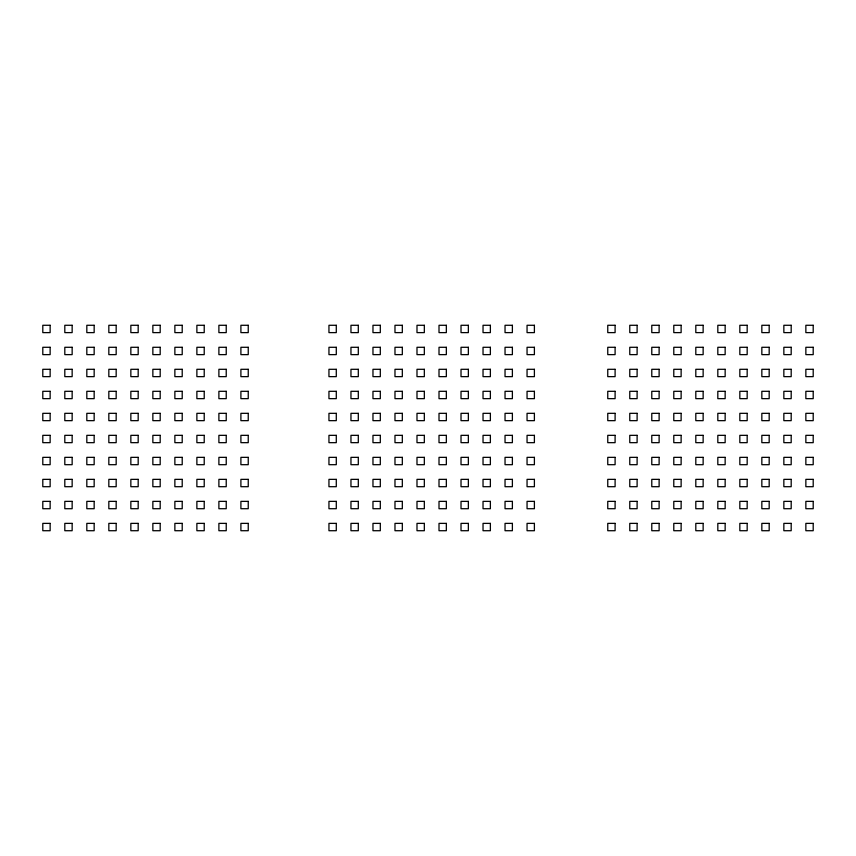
<?xml version="1.0" encoding="UTF-8"?>
<svg xmlns="http://www.w3.org/2000/svg" width="856" height="856" viewBox="0 0 856 856"><rect width="100%" height="100%" fill="white"/><g stroke="black" fill="none" stroke-linecap="round" stroke-linejoin="round"><path stroke-width="1.28" d="M50.14 325.28L42.8 325.28L42.8 332.62L50.14 332.62L50.14 325.28M72.15 325.28L64.81 325.28L64.81 332.62L72.15 332.62L72.15 325.28M94.16 325.28L86.82 325.28L86.82 332.62L94.16 332.62L94.16 325.28M116.17 325.28L108.83 325.28L108.83 332.62L116.17 332.62L116.17 325.28M138.18 325.28L130.85 325.28L130.85 332.62L138.18 332.62L138.18 325.28M160.19 325.28L152.86 325.28L152.86 332.62L160.19 332.62L160.19 325.28M182.21 325.28L174.87 325.28L174.87 332.62L182.21 332.62L182.21 325.28M204.22 325.28L196.88 325.28L196.88 332.62L204.22 332.62L204.22 325.28M226.23 325.28L218.89 325.28L218.89 332.62L226.23 332.62L226.23 325.28M248.24 325.28L240.9 325.28L240.9 332.62L248.24 332.62L248.24 325.28M336.29 325.28L328.95 325.28L328.95 332.62L336.29 332.62L336.29 325.28M358.3 325.28L350.96 325.28L350.96 332.62L358.3 332.62L358.3 325.28M380.31 325.28L372.97 325.28L372.97 332.62L380.31 332.62L380.31 325.28M402.32 325.28L394.98 325.28L394.98 332.62L402.32 332.62L402.32 325.28M424.33 325.28L416.99 325.28L416.99 332.62L424.33 332.62L424.33 325.28M446.34 325.28L439.01 325.28L439.01 332.62L446.34 332.62L446.34 325.28M468.35 325.28L461.02 325.28L461.02 332.62L468.35 332.62L468.35 325.28M490.37 325.28L483.03 325.28L483.03 332.62L490.37 332.62L490.37 325.28M512.38 325.28L505.04 325.28L505.04 332.62L512.38 332.62L512.38 325.28M534.39 325.28L527.05 325.28L527.05 332.62L534.39 332.62L534.39 325.28M615.1 325.28L607.76 325.28L607.76 332.62L615.1 332.62L615.1 325.28M637.11 325.28L629.77 325.28L629.77 332.62L637.11 332.62L637.11 325.28M659.12 325.28L651.78 325.28L651.78 332.62L659.12 332.62L659.12 325.28M681.13 325.28L673.79 325.28L673.79 332.62L681.13 332.62L681.13 325.28M703.14 325.28L695.81 325.28L695.81 332.62L703.14 332.62L703.14 325.28M725.15 325.28L717.82 325.28L717.82 332.62L725.15 332.62L725.15 325.28M747.17 325.28L739.83 325.28L739.83 332.62L747.17 332.62L747.17 325.28M769.18 325.28L761.84 325.28L761.84 332.62L769.18 332.62L769.18 325.28M791.19 325.28L783.85 325.28L783.85 332.62L791.19 332.62L791.19 325.28M813.2 325.28L805.86 325.28L805.86 332.62L813.2 332.62L813.2 325.28M50.14 347.29L42.8 347.29L42.8 354.63L50.14 354.63L50.14 347.29M72.15 347.29L64.81 347.29L64.81 354.63L72.15 354.63L72.15 347.29M94.16 347.29L86.82 347.29L86.82 354.63L94.16 354.63L94.16 347.29M116.17 347.29L108.83 347.29L108.83 354.63L116.17 354.63L116.17 347.29M138.18 347.29L130.85 347.29L130.85 354.63L138.18 354.63L138.18 347.29M160.19 347.29L152.86 347.29L152.86 354.63L160.19 354.63L160.19 347.29M182.21 347.29L174.87 347.29L174.87 354.63L182.21 354.63L182.21 347.29M204.22 347.29L196.88 347.29L196.88 354.63L204.22 354.63L204.22 347.29M226.23 347.29L218.89 347.29L218.89 354.63L226.23 354.63L226.23 347.29M248.24 347.29L240.9 347.29L240.9 354.63L248.24 354.63L248.24 347.29M336.29 347.29L328.95 347.29L328.95 354.63L336.29 354.63L336.29 347.29M358.3 347.29L350.96 347.29L350.96 354.63L358.3 354.63L358.3 347.29M380.31 347.29L372.97 347.29L372.97 354.63L380.31 354.63L380.31 347.29M402.32 347.29L394.98 347.29L394.98 354.63L402.32 354.63L402.32 347.29M424.33 347.29L416.99 347.29L416.99 354.63L424.33 354.63L424.33 347.29M446.34 347.29L439.01 347.29L439.01 354.63L446.34 354.63L446.34 347.29M468.35 347.29L461.02 347.29L461.02 354.63L468.35 354.63L468.35 347.29M490.37 347.29L483.03 347.29L483.03 354.63L490.37 354.63L490.37 347.29M512.38 347.29L505.04 347.29L505.04 354.63L512.38 354.63L512.38 347.29M534.39 347.29L527.05 347.29L527.05 354.63L534.39 354.63L534.39 347.29M615.1 347.29L607.76 347.29L607.76 354.63L615.1 354.63L615.1 347.29M637.11 347.29L629.77 347.29L629.77 354.63L637.11 354.63L637.11 347.29M659.12 347.29L651.78 347.29L651.78 354.63L659.12 354.63L659.12 347.29M681.13 347.29L673.79 347.29L673.79 354.63L681.13 354.63L681.13 347.29M703.14 347.29L695.81 347.29L695.81 354.63L703.14 354.63L703.14 347.29M725.15 347.29L717.82 347.29L717.82 354.63L725.15 354.63L725.15 347.29M747.17 347.29L739.83 347.29L739.83 354.63L747.17 354.63L747.17 347.29M769.18 347.29L761.84 347.29L761.84 354.63L769.18 354.63L769.18 347.29M791.19 347.29L783.85 347.29L783.85 354.63L791.19 354.63L791.19 347.29M813.2 347.29L805.86 347.29L805.86 354.63L813.2 354.63L813.2 347.29M50.14 369.3L42.8 369.3L42.8 376.64L50.14 376.64L50.14 369.3M72.15 369.3L64.81 369.3L64.81 376.64L72.15 376.64L72.15 369.3M94.16 369.3L86.82 369.3L86.82 376.64L94.16 376.64L94.16 369.3M116.17 369.3L108.83 369.3L108.83 376.64L116.17 376.64L116.17 369.3M138.18 369.3L130.85 369.3L130.85 376.64L138.18 376.64L138.18 369.3M160.19 369.3L152.86 369.3L152.86 376.64L160.19 376.64L160.19 369.3M182.21 369.3L174.87 369.3L174.87 376.64L182.21 376.64L182.21 369.3M204.22 369.3L196.88 369.3L196.88 376.64L204.22 376.64L204.22 369.3M226.23 369.3L218.89 369.3L218.89 376.64L226.23 376.64L226.23 369.3M248.24 369.3L240.9 369.3L240.9 376.64L248.24 376.64L248.24 369.3M336.29 369.3L328.95 369.3L328.95 376.64L336.29 376.64L336.29 369.3M358.3 369.3L350.96 369.3L350.96 376.64L358.3 376.64L358.3 369.3M380.31 369.3L372.97 369.3L372.97 376.64L380.31 376.64L380.31 369.3M402.32 369.3L394.98 369.3L394.98 376.64L402.32 376.64L402.32 369.3M424.33 369.3L416.99 369.3L416.99 376.64L424.33 376.64L424.33 369.3M446.34 369.3L439.01 369.3L439.01 376.64L446.34 376.64L446.34 369.3M468.35 369.3L461.02 369.3L461.02 376.64L468.35 376.64L468.35 369.3M490.37 369.3L483.03 369.3L483.03 376.64L490.37 376.64L490.37 369.3M512.38 369.3L505.04 369.3L505.04 376.64L512.38 376.64L512.38 369.3M534.39 369.3L527.05 369.3L527.05 376.64L534.39 376.64L534.39 369.3M615.1 369.3L607.76 369.3L607.76 376.64L615.1 376.64L615.1 369.3M637.11 369.3L629.77 369.3L629.77 376.64L637.11 376.64L637.11 369.3M659.12 369.3L651.78 369.3L651.78 376.64L659.12 376.64L659.12 369.3M681.13 369.3L673.79 369.3L673.79 376.64L681.13 376.64L681.13 369.3M703.14 369.3L695.81 369.3L695.81 376.64L703.14 376.64L703.14 369.3M725.15 369.3L717.82 369.3L717.82 376.64L725.15 376.64L725.15 369.3M747.17 369.3L739.83 369.3L739.83 376.64L747.17 376.64L747.17 369.3M769.18 369.3L761.84 369.3L761.84 376.64L769.18 376.64L769.18 369.3M791.19 369.3L783.85 369.3L783.85 376.64L791.19 376.64L791.19 369.3M813.2 369.3L805.86 369.3L805.86 376.64L813.2 376.64L813.2 369.3M50.14 391.31L42.8 391.31L42.8 398.65L50.14 398.65L50.14 391.31M72.15 391.31L64.81 391.31L64.81 398.65L72.15 398.65L72.15 391.31M94.16 391.31L86.82 391.31L86.82 398.65L94.16 398.65L94.16 391.31M116.17 391.31L108.83 391.31L108.83 398.65L116.17 398.65L116.17 391.31M138.18 391.31L130.85 391.31L130.85 398.65L138.18 398.65L138.18 391.31M160.19 391.31L152.86 391.31L152.86 398.65L160.19 398.65L160.19 391.31M182.21 391.31L174.87 391.31L174.87 398.65L182.21 398.65L182.21 391.31M204.22 391.31L196.88 391.31L196.88 398.65L204.22 398.65L204.22 391.31M226.23 391.31L218.89 391.31L218.89 398.65L226.23 398.65L226.23 391.31M248.24 391.31L240.9 391.31L240.9 398.65L248.24 398.65L248.24 391.31M336.29 391.31L328.95 391.31L328.95 398.65L336.29 398.65L336.29 391.31M358.3 391.31L350.96 391.31L350.96 398.65L358.3 398.65L358.3 391.31M380.31 391.31L372.97 391.31L372.97 398.65L380.31 398.65L380.31 391.31M402.32 391.31L394.98 391.31L394.98 398.65L402.32 398.65L402.32 391.31M424.33 391.31L416.99 391.31L416.99 398.65L424.33 398.65L424.33 391.31M446.34 391.31L439.01 391.31L439.01 398.65L446.34 398.65L446.34 391.31M468.35 391.31L461.02 391.31L461.02 398.65L468.35 398.65L468.35 391.31M490.37 391.31L483.03 391.31L483.03 398.65L490.37 398.65L490.37 391.31M512.38 391.31L505.04 391.31L505.04 398.65L512.38 398.65L512.38 391.31M534.39 391.31L527.05 391.31L527.05 398.65L534.39 398.65L534.39 391.31M615.1 391.31L607.76 391.31L607.76 398.65L615.1 398.65L615.1 391.31M637.11 391.31L629.77 391.31L629.77 398.65L637.11 398.65L637.11 391.31M659.12 391.31L651.78 391.31L651.78 398.65L659.12 398.65L659.12 391.31M681.13 391.31L673.79 391.31L673.79 398.65L681.13 398.65L681.13 391.31M703.14 391.31L695.81 391.31L695.81 398.65L703.14 398.65L703.14 391.31M725.15 391.31L717.82 391.31L717.82 398.65L725.15 398.65L725.15 391.31M747.17 391.31L739.83 391.31L739.83 398.65L747.17 398.65L747.17 391.31M769.18 391.31L761.84 391.31L761.84 398.65L769.18 398.65L769.18 391.31M791.19 391.31L783.85 391.31L783.85 398.65L791.19 398.65L791.19 391.31M813.2 391.31L805.86 391.31L805.86 398.65L813.2 398.65L813.2 391.31M50.14 413.33L42.8 413.33L42.8 420.66L50.14 420.66L50.14 413.33M72.15 413.33L64.81 413.33L64.81 420.66L72.15 420.66L72.15 413.33M94.16 413.33L86.82 413.33L86.82 420.66L94.16 420.66L94.16 413.33M116.17 413.33L108.83 413.33L108.83 420.66L116.17 420.66L116.17 413.33M138.18 413.33L130.85 413.33L130.85 420.66L138.18 420.66L138.18 413.33M160.19 413.33L152.86 413.33L152.86 420.66L160.19 420.66L160.19 413.33M182.21 413.33L174.87 413.33L174.87 420.66L182.21 420.66L182.21 413.33M204.22 413.33L196.88 413.33L196.88 420.66L204.22 420.66L204.22 413.33M226.23 413.33L218.89 413.33L218.89 420.66L226.23 420.66L226.23 413.33M248.24 413.33L240.9 413.33L240.9 420.66L248.24 420.66L248.24 413.33M336.29 413.33L328.95 413.33L328.95 420.66L336.29 420.66L336.29 413.33M358.3 413.33L350.96 413.33L350.96 420.66L358.3 420.66L358.3 413.33M380.31 413.33L372.97 413.33L372.97 420.66L380.31 420.66L380.31 413.33M402.32 413.33L394.98 413.33L394.98 420.66L402.32 420.66L402.32 413.33M424.33 413.33L416.99 413.33L416.99 420.66L424.33 420.66L424.33 413.33M446.34 413.33L439.01 413.33L439.01 420.66L446.34 420.66L446.34 413.33M468.35 413.33L461.02 413.33L461.02 420.66L468.35 420.66L468.35 413.33M490.37 413.33L483.03 413.33L483.03 420.66L490.37 420.66L490.37 413.33M512.38 413.33L505.04 413.33L505.04 420.66L512.38 420.66L512.38 413.33M534.39 413.33L527.05 413.33L527.05 420.66L534.39 420.66L534.39 413.33M615.1 413.33L607.76 413.33L607.76 420.66L615.1 420.66L615.1 413.33M637.11 413.33L629.77 413.33L629.77 420.66L637.11 420.66L637.11 413.33M659.12 413.33L651.78 413.33L651.78 420.66L659.12 420.66L659.12 413.33M681.13 413.33L673.79 413.33L673.79 420.66L681.13 420.66L681.13 413.33M703.14 413.33L695.81 413.33L695.81 420.66L703.14 420.66L703.14 413.33M725.15 413.33L717.82 413.33L717.82 420.66L725.15 420.66L725.15 413.33M747.17 413.33L739.83 413.33L739.83 420.66L747.17 420.66L747.17 413.33M769.18 413.33L761.84 413.33L761.84 420.66L769.18 420.66L769.18 413.33M791.19 413.33L783.85 413.33L783.85 420.66L791.19 420.66L791.19 413.33M813.2 413.33L805.86 413.33L805.86 420.66L813.2 420.66L813.2 413.33M50.14 435.34L42.8 435.34L42.8 442.67L50.14 442.67L50.14 435.34M72.15 435.34L64.81 435.34L64.81 442.67L72.15 442.67L72.15 435.34M94.16 435.34L86.82 435.34L86.82 442.67L94.16 442.67L94.16 435.34M116.17 435.34L108.83 435.34L108.83 442.67L116.17 442.67L116.17 435.34M138.18 435.34L130.85 435.34L130.85 442.67L138.18 442.67L138.18 435.34M160.19 435.34L152.86 435.34L152.86 442.67L160.19 442.67L160.19 435.34M182.21 435.34L174.87 435.34L174.87 442.67L182.21 442.67L182.21 435.34M204.22 435.34L196.88 435.34L196.88 442.67L204.22 442.67L204.22 435.34M226.23 435.34L218.89 435.34L218.89 442.67L226.23 442.67L226.23 435.34M248.24 435.34L240.9 435.34L240.9 442.67L248.24 442.67L248.24 435.34M336.29 435.34L328.95 435.34L328.95 442.67L336.29 442.67L336.29 435.34M358.3 435.34L350.96 435.34L350.96 442.67L358.3 442.67L358.3 435.34M380.31 435.34L372.97 435.34L372.97 442.67L380.31 442.67L380.31 435.34M402.32 435.34L394.98 435.34L394.98 442.67L402.32 442.67L402.32 435.34M424.33 435.34L416.99 435.34L416.99 442.67L424.33 442.67L424.33 435.34M446.34 435.34L439.01 435.34L439.01 442.67L446.34 442.67L446.34 435.34M468.35 435.34L461.02 435.34L461.02 442.67L468.35 442.67L468.35 435.34M490.37 435.34L483.03 435.34L483.03 442.67L490.37 442.67L490.37 435.34M512.38 435.34L505.04 435.34L505.04 442.67L512.38 442.67L512.38 435.34M534.39 435.34L527.05 435.34L527.05 442.67L534.39 442.67L534.39 435.34M615.1 435.34L607.76 435.34L607.76 442.67L615.1 442.67L615.1 435.34M637.11 435.34L629.77 435.34L629.77 442.67L637.11 442.67L637.11 435.34M659.12 435.34L651.78 435.34L651.78 442.67L659.12 442.67L659.12 435.34M681.13 435.34L673.79 435.34L673.79 442.67L681.13 442.67L681.13 435.34M703.14 435.34L695.81 435.34L695.81 442.67L703.14 442.67L703.14 435.34M725.15 435.34L717.82 435.34L717.82 442.67L725.15 442.67L725.15 435.34M747.17 435.34L739.83 435.34L739.83 442.67L747.17 442.67L747.17 435.34M769.18 435.34L761.84 435.34L761.84 442.67L769.18 442.67L769.18 435.34M791.19 435.34L783.85 435.34L783.85 442.67L791.19 442.67L791.19 435.34M813.2 435.34L805.86 435.34L805.86 442.67L813.2 442.67L813.2 435.34M50.14 457.35L42.8 457.35L42.8 464.69L50.14 464.69L50.14 457.35M72.15 457.35L64.81 457.35L64.81 464.69L72.15 464.69L72.15 457.35M94.16 457.35L86.82 457.35L86.82 464.69L94.16 464.69L94.16 457.35M116.17 457.35L108.83 457.35L108.83 464.69L116.17 464.69L116.17 457.35M138.18 457.35L130.85 457.35L130.85 464.69L138.18 464.69L138.18 457.35M160.19 457.35L152.86 457.35L152.86 464.69L160.19 464.69L160.19 457.35M182.21 457.35L174.87 457.35L174.87 464.69L182.21 464.69L182.21 457.35M204.22 457.35L196.88 457.35L196.88 464.69L204.22 464.69L204.22 457.35M226.23 457.35L218.89 457.35L218.89 464.69L226.23 464.69L226.23 457.35M248.24 457.35L240.9 457.35L240.9 464.69L248.24 464.69L248.24 457.35M336.29 457.35L328.95 457.35L328.95 464.69L336.29 464.69L336.29 457.35M358.3 457.35L350.96 457.35L350.96 464.69L358.3 464.69L358.3 457.35M380.31 457.35L372.97 457.35L372.97 464.69L380.31 464.69L380.31 457.35M402.32 457.35L394.98 457.35L394.98 464.69L402.32 464.69L402.32 457.35M424.33 457.35L416.99 457.35L416.99 464.69L424.33 464.69L424.33 457.35M446.34 457.35L439.01 457.35L439.01 464.69L446.34 464.69L446.34 457.35M468.35 457.35L461.02 457.35L461.02 464.69L468.35 464.69L468.35 457.35M490.37 457.35L483.03 457.35L483.03 464.69L490.37 464.69L490.37 457.35M512.38 457.35L505.04 457.35L505.04 464.69L512.38 464.69L512.38 457.35M534.39 457.35L527.05 457.35L527.05 464.69L534.39 464.69L534.39 457.35M615.1 457.35L607.76 457.35L607.76 464.69L615.1 464.69L615.1 457.35M637.11 457.35L629.77 457.35L629.77 464.69L637.11 464.69L637.11 457.35M659.12 457.35L651.78 457.35L651.78 464.69L659.12 464.69L659.12 457.35M681.13 457.35L673.79 457.35L673.79 464.69L681.13 464.69L681.13 457.35M703.14 457.35L695.81 457.35L695.81 464.69L703.14 464.69L703.14 457.35M725.15 457.35L717.82 457.35L717.82 464.69L725.15 464.69L725.15 457.35M747.17 457.35L739.83 457.35L739.83 464.69L747.17 464.69L747.17 457.35M769.18 457.35L761.84 457.35L761.84 464.69L769.18 464.69L769.18 457.35M791.19 457.35L783.85 457.35L783.85 464.69L791.19 464.69L791.19 457.35M813.2 457.35L805.86 457.35L805.86 464.69L813.2 464.69L813.2 457.35M50.14 479.36L42.8 479.36L42.8 486.7L50.14 486.7L50.14 479.36M72.15 479.36L64.81 479.36L64.81 486.7L72.15 486.7L72.15 479.36M94.16 479.36L86.82 479.36L86.82 486.7L94.16 486.7L94.16 479.36M116.17 479.36L108.83 479.36L108.83 486.7L116.17 486.7L116.17 479.36M138.18 479.36L130.85 479.36L130.85 486.7L138.18 486.7L138.18 479.36M160.19 479.36L152.86 479.36L152.86 486.7L160.19 486.7L160.19 479.36M182.21 479.36L174.87 479.36L174.87 486.7L182.21 486.7L182.21 479.36M204.22 479.36L196.88 479.36L196.88 486.7L204.22 486.7L204.22 479.36M226.23 479.36L218.89 479.36L218.89 486.7L226.23 486.7L226.23 479.36M248.24 479.36L240.9 479.36L240.9 486.7L248.24 486.7L248.24 479.36M336.29 479.36L328.95 479.36L328.95 486.7L336.29 486.7L336.29 479.36M358.3 479.36L350.96 479.36L350.96 486.7L358.3 486.7L358.3 479.36M380.31 479.36L372.97 479.36L372.97 486.7L380.31 486.7L380.31 479.36M402.32 479.36L394.98 479.36L394.98 486.7L402.32 486.7L402.32 479.36M424.33 479.36L416.99 479.36L416.99 486.7L424.33 486.7L424.33 479.36M446.34 479.36L439.01 479.36L439.01 486.7L446.34 486.7L446.34 479.36M468.35 479.36L461.02 479.36L461.02 486.7L468.35 486.7L468.35 479.36M490.37 479.36L483.03 479.36L483.03 486.7L490.37 486.7L490.37 479.36M512.38 479.36L505.04 479.36L505.04 486.7L512.38 486.7L512.38 479.36M534.39 479.36L527.05 479.36L527.05 486.7L534.39 486.7L534.39 479.36M615.1 479.36L607.76 479.36L607.76 486.7L615.1 486.7L615.1 479.36M637.11 479.36L629.77 479.36L629.77 486.7L637.11 486.7L637.11 479.36M659.12 479.36L651.78 479.36L651.78 486.7L659.12 486.7L659.12 479.36M681.13 479.36L673.79 479.36L673.79 486.7L681.13 486.7L681.13 479.36M703.14 479.36L695.81 479.36L695.81 486.7L703.14 486.7L703.14 479.36M725.15 479.36L717.82 479.36L717.82 486.7L725.15 486.7L725.15 479.36M747.17 479.36L739.83 479.36L739.83 486.7L747.17 486.7L747.17 479.36M769.18 479.36L761.84 479.36L761.84 486.7L769.18 486.7L769.18 479.36M791.19 479.36L783.85 479.36L783.85 486.7L791.19 486.7L791.19 479.36M813.2 479.36L805.86 479.36L805.86 486.7L813.2 486.7L813.2 479.36M50.14 501.37L42.8 501.37L42.8 508.71L50.14 508.71L50.14 501.37M72.15 501.37L64.81 501.37L64.81 508.71L72.15 508.71L72.15 501.37M94.16 501.37L86.82 501.37L86.82 508.71L94.16 508.71L94.16 501.37M116.17 501.37L108.83 501.37L108.83 508.71L116.17 508.71L116.17 501.37M138.18 501.37L130.85 501.37L130.85 508.71L138.18 508.71L138.18 501.37M160.19 501.37L152.86 501.37L152.86 508.71L160.19 508.71L160.19 501.37M182.21 501.37L174.87 501.37L174.87 508.71L182.21 508.71L182.21 501.37M204.22 501.37L196.88 501.37L196.88 508.71L204.22 508.71L204.22 501.37M226.23 501.37L218.89 501.37L218.89 508.71L226.23 508.71L226.23 501.37M248.24 501.37L240.9 501.37L240.9 508.71L248.24 508.71L248.24 501.37M336.29 501.37L328.95 501.37L328.95 508.71L336.29 508.71L336.29 501.37M358.3 501.37L350.96 501.37L350.96 508.71L358.3 508.71L358.3 501.37M380.31 501.37L372.97 501.37L372.97 508.71L380.31 508.71L380.31 501.37M402.32 501.37L394.98 501.37L394.98 508.71L402.32 508.71L402.32 501.37M424.33 501.37L416.99 501.37L416.99 508.71L424.33 508.71L424.33 501.37M446.34 501.37L439.01 501.37L439.01 508.71L446.34 508.71L446.34 501.37M468.35 501.37L461.02 501.37L461.02 508.71L468.35 508.71L468.35 501.37M490.37 501.37L483.03 501.37L483.03 508.71L490.37 508.71L490.37 501.37M512.38 501.37L505.04 501.37L505.04 508.71L512.38 508.71L512.38 501.37M534.39 501.37L527.05 501.37L527.05 508.71L534.39 508.71L534.39 501.37M615.1 501.37L607.76 501.37L607.76 508.71L615.1 508.71L615.1 501.37M637.11 501.37L629.77 501.37L629.77 508.71L637.11 508.71L637.11 501.37M659.12 501.37L651.78 501.37L651.78 508.71L659.12 508.71L659.12 501.37M681.13 501.37L673.79 501.37L673.79 508.71L681.13 508.71L681.13 501.37M703.14 501.37L695.81 501.37L695.81 508.71L703.14 508.71L703.14 501.37M725.15 501.37L717.82 501.37L717.82 508.71L725.15 508.71L725.15 501.37M747.17 501.37L739.83 501.37L739.83 508.71L747.17 508.71L747.17 501.37M769.18 501.37L761.84 501.37L761.84 508.71L769.18 508.71L769.18 501.37M791.19 501.37L783.85 501.37L783.85 508.71L791.19 508.71L791.19 501.37M813.2 501.37L805.86 501.37L805.86 508.71L813.2 508.71L813.2 501.37M50.14 523.38L42.8 523.38L42.8 530.72L50.14 530.72L50.14 523.38M72.15 523.38L64.81 523.38L64.81 530.72L72.15 530.72L72.15 523.38M94.16 523.38L86.82 523.38L86.82 530.72L94.16 530.72L94.16 523.38M116.17 523.38L108.83 523.38L108.83 530.72L116.17 530.72L116.17 523.38M138.18 523.38L130.85 523.38L130.85 530.72L138.18 530.72L138.18 523.38M160.19 523.38L152.86 523.38L152.86 530.72L160.19 530.72L160.19 523.38M182.21 523.38L174.87 523.38L174.87 530.72L182.21 530.72L182.21 523.38M204.22 523.38L196.88 523.38L196.88 530.72L204.22 530.72L204.22 523.38M226.23 523.38L218.89 523.38L218.89 530.72L226.23 530.72L226.23 523.38M248.24 523.38L240.9 523.38L240.9 530.72L248.24 530.72L248.24 523.38M336.29 523.38L328.95 523.38L328.95 530.72L336.29 530.72L336.29 523.38M358.3 523.38L350.96 523.38L350.96 530.72L358.3 530.72L358.3 523.38M380.31 523.38L372.97 523.38L372.97 530.72L380.31 530.72L380.31 523.38M402.32 523.38L394.98 523.38L394.98 530.72L402.32 530.72L402.32 523.38M424.33 523.38L416.99 523.38L416.99 530.72L424.33 530.72L424.33 523.38M446.34 523.38L439.01 523.38L439.01 530.72L446.34 530.72L446.34 523.38M468.35 523.38L461.02 523.38L461.02 530.72L468.35 530.72L468.35 523.38M490.37 523.38L483.03 523.38L483.03 530.72L490.37 530.72L490.37 523.38M512.38 523.38L505.04 523.38L505.04 530.72L512.38 530.72L512.38 523.38M534.39 523.38L527.05 523.38L527.05 530.72L534.39 530.72L534.39 523.38M615.1 523.38L607.76 523.38L607.76 530.72L615.1 530.72L615.1 523.38M637.11 523.38L629.77 523.38L629.77 530.72L637.11 530.72L637.11 523.38M659.12 523.38L651.78 523.38L651.78 530.72L659.12 530.72L659.12 523.38M681.13 523.38L673.79 523.38L673.79 530.72L681.13 530.72L681.13 523.38M703.14 523.38L695.81 523.38L695.81 530.72L703.14 530.72L703.14 523.38M725.15 523.38L717.82 523.38L717.82 530.72L725.15 530.72L725.15 523.38M747.17 523.38L739.83 523.38L739.83 530.72L747.17 530.72L747.17 523.38M769.18 523.38L761.84 523.38L761.84 530.72L769.18 530.72L769.18 523.38M791.19 523.38L783.85 523.38L783.85 530.72L791.19 530.72L791.19 523.38M813.2 523.38L805.86 523.38L805.86 530.72L813.2 530.72L813.2 523.38"/></g></svg>
